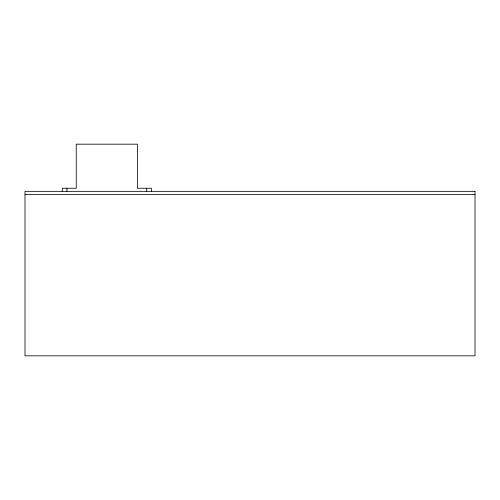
<?xml version="1.0" encoding="UTF-8"?>
<svg xmlns="http://www.w3.org/2000/svg" width="500" height="500" viewBox="0 0 500 500"><rect width="100%" height="100%" fill="white"/><g stroke="black" fill="none" stroke-linecap="round" stroke-linejoin="round"><path stroke-width="0.75" d="M25 194.45L475 194.45M151.35 191.344L151.35 188.244L137.381 188.244L137.381 144.175L76.244 144.175L76.244 188.244L62.281 188.244L62.281 191.344M146.694 188.244L146.694 191.344M66.938 188.244L66.938 191.344M475 191.344L25 191.344L25 355.825L475 355.825L475 191.344"/></g></svg>
